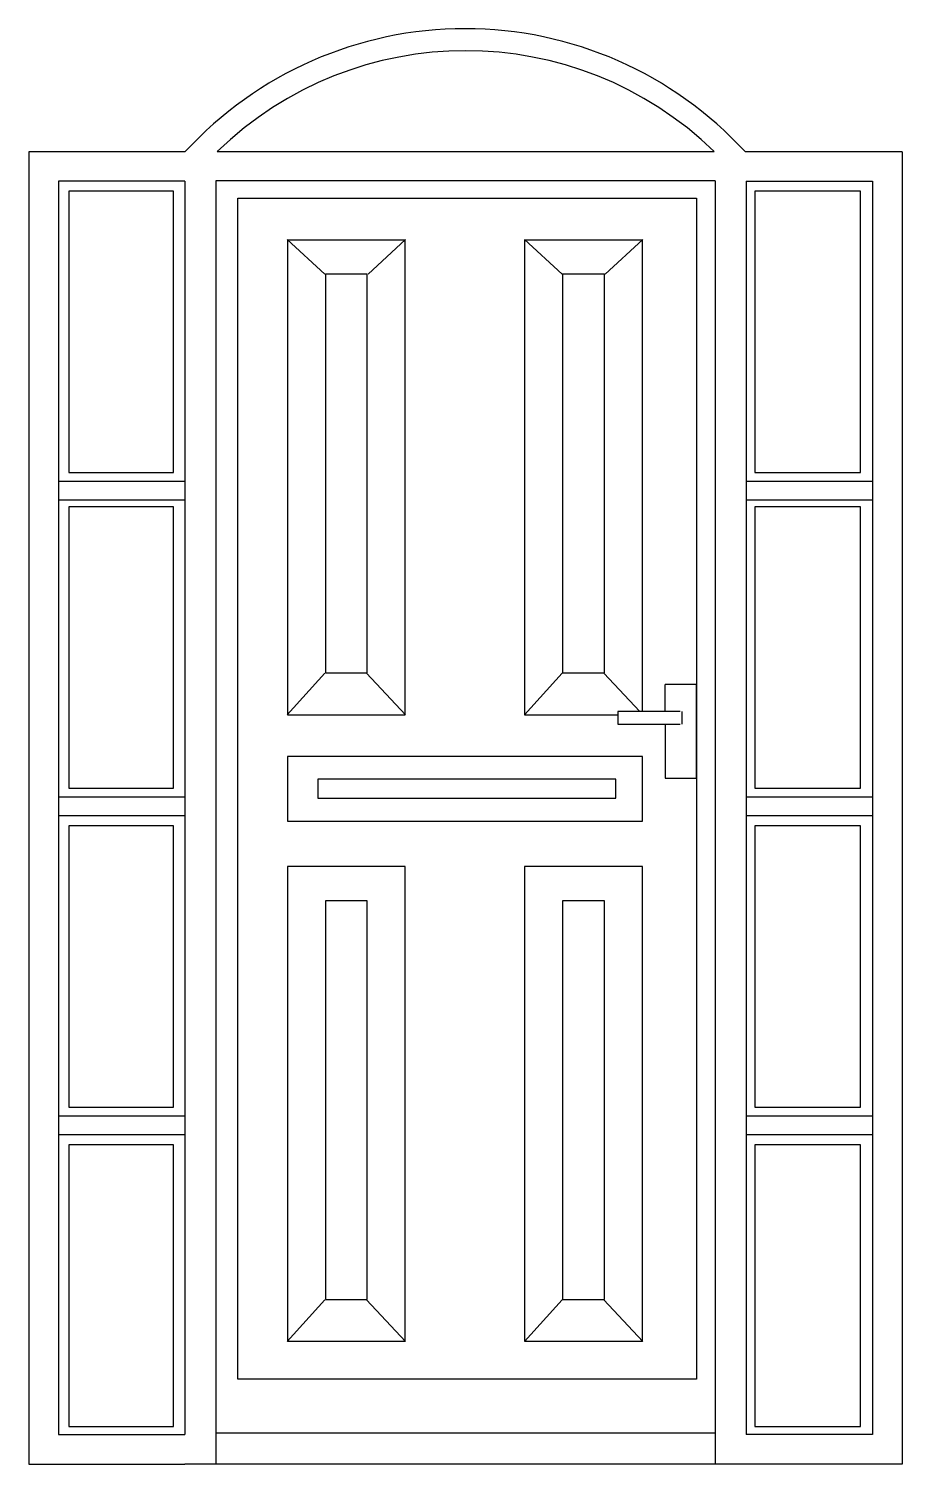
# Model space of a CAD drawing. Header units: millimetres. Extents: x -733.98 to -732.58, y 1747.63 to 1749.93.
import ezdxf

# ---------------------------------------------------------------- set-up
doc = ezdxf.new("R2010")
doc.units = ezdxf.units.MM
doc.header["$LTSCALE"] = 10
doc.layers.add('Portas', color=2, linetype='Continuous')

msp = doc.modelspace()

# ---------------------------------------------------------------- linework, layer by layer
at = {"layer": 'Portas'}
for p, q in [((-733.9823, 1749.7345), (-733.9823, 1747.63)), ((-733.7314, 1749.7345), (-733.9823, 1749.7345)), ((-732.8837, 1749.7345), (-733.6803, 1749.7345)), ((-732.5823, 1749.7345), (-732.8344, 1749.7345)), ((-732.5823, 1749.7345), (-732.5823, 1747.63)), ((-733.9823, 1747.63), (-733.7323, 1747.63)), ((-732.8325, 1747.63), (-733.7323, 1747.63)), ((-732.5823, 1747.63), (-732.8325, 1747.63))]:
    msp.add_line(p, q, dxfattribs=at)
at = {"layer": 'Portas', "color": 1}
for p, q in [((-733.9348, 1749.6871), (-733.9348, 1747.6779)), ((-733.7323, 1749.6871), (-733.9348, 1749.6871)), ((-733.7323, 1749.6871), (-733.7323, 1747.6779)), ((-733.6823, 1749.6876), (-733.6823, 1747.63)), ((-732.8823, 1749.6876), (-733.6823, 1749.6876)), ((-732.8823, 1749.6876), (-732.8823, 1747.63)), ((-732.8325, 1749.6871), (-732.6299, 1749.6871)), ((-732.8325, 1749.6871), (-732.8325, 1747.6779)), ((-732.6299, 1749.6871), (-732.6299, 1747.6779)), ((-733.6471, 1747.7664), (-733.6471, 1749.6598)), ((-733.6471, 1749.6598), (-732.9123, 1749.6598)), ((-732.9123, 1749.6598), (-732.9123, 1748.6376)), ((-733.568, 1749.5938), (-733.5078, 1749.5381)), ((-733.3784, 1749.5938), (-733.4386, 1749.5381)), ((-733.1879, 1749.5938), (-733.1276, 1749.5381)), ((-732.9982, 1749.5938), (-733.0585, 1749.5381)), ((-733.9345, 1749.2063), (-733.7323, 1749.2063)), ((-732.8325, 1749.2063), (-732.6302, 1749.2063)), ((-733.9345, 1749.1762), (-733.7323, 1749.1762)), ((-732.8325, 1749.1762), (-732.6302, 1749.1762)), ((-733.568, 1748.8315), (-733.5078, 1748.8983)), ((-733.3784, 1748.8315), (-733.4409, 1748.8983)), ((-733.1879, 1748.8315), (-733.1276, 1748.8983)), ((-733.0031, 1748.8367), (-733.0607, 1748.8983)), ((-732.9623, 1748.8367), (-732.9623, 1748.88)), ((-732.9123, 1748.88), (-732.9623, 1748.88)), ((-732.9123, 1748.73), (-732.9123, 1748.88)), ((-733.0384, 1748.8367), (-733.0384, 1748.8167)), ((-732.9384, 1748.8367), (-733.0384, 1748.8367)), ((-732.9353, 1748.8167), (-732.9353, 1748.8367)), ((-733.0384, 1748.8167), (-732.9384, 1748.8167)), ((-732.9623, 1748.8167), (-732.9623, 1748.73)), ((-732.9623, 1748.73), (-732.9123, 1748.73)), ((-733.9345, 1748.7002), (-733.7323, 1748.7002)), ((-732.8325, 1748.7002), (-732.6302, 1748.7002)), ((-733.9345, 1748.6701), (-733.7323, 1748.6701)), ((-732.8325, 1748.6701), (-732.6302, 1748.6701)), ((-732.9123, 1748.6497), (-732.9123, 1747.7664)), ((-732.9123, 1748.6376), (-732.9123, 1748.6249)), ((-733.9345, 1748.1886), (-733.7323, 1748.1886)), ((-732.8325, 1748.1886), (-732.6302, 1748.1886)), ((-733.9345, 1748.1585), (-733.7323, 1748.1585)), ((-732.8325, 1748.1585), (-732.6302, 1748.1585)), ((-732.8323, 1748.1376), (-732.8323, 1747.9876)), ((-733.568, 1747.8269), (-733.5078, 1747.8938)), ((-733.3784, 1747.8269), (-733.4409, 1747.8938)), ((-733.1879, 1747.8269), (-733.1276, 1747.8938)), ((-732.9982, 1747.8269), (-733.0607, 1747.8938)), ((-732.9123, 1747.7664), (-733.6471, 1747.7664)), ((-732.8823, 1747.68), (-733.6823, 1747.68)), ((-733.9348, 1747.6779), (-733.7323, 1747.6779)), ((-732.6299, 1747.6779), (-732.8325, 1747.6779))]:
    msp.add_line(p, q, dxfattribs=at)
for points in [[(-733.9181, 1749.6714), (-733.9181, 1749.22), (-733.7502, 1749.22), (-733.7502, 1749.6714)], [(-732.8189, 1749.6714), (-732.8189, 1749.22), (-732.6494, 1749.22), (-732.6494, 1749.6714)], [(-733.5678, 1749.5928), (-733.5678, 1748.8318), (-733.3789, 1748.8318), (-733.3789, 1749.5928)], [(-733.5069, 1749.538), (-733.5069, 1748.8988), (-733.4399, 1748.8988), (-733.4399, 1749.538)], [(-733.1268, 1749.538), (-733.1268, 1748.8988), (-733.0597, 1748.8988), (-733.0597, 1749.538)], [(-733.9181, 1749.1653), (-733.9181, 1748.7139), (-733.7502, 1748.7139), (-733.7502, 1749.1653)], [(-732.8189, 1749.1653), (-732.8189, 1748.7139), (-732.6494, 1748.7139), (-732.6494, 1749.1653)], [(-733.5678, 1748.7648), (-733.5678, 1748.6613), (-732.9988, 1748.6613), (-732.9988, 1748.7648)], [(-733.5191, 1748.7283), (-733.5191, 1748.6979), (-733.0414, 1748.6979), (-733.0414, 1748.7283)], [(-733.9181, 1748.6537), (-733.9181, 1748.2023), (-733.7502, 1748.2023), (-733.7502, 1748.6537)], [(-732.8189, 1748.6537), (-732.8189, 1748.2023), (-732.6494, 1748.2023), (-732.6494, 1748.6537)], [(-733.5678, 1748.5883), (-733.5678, 1747.8273), (-733.3789, 1747.8273), (-733.3789, 1748.5883)], [(-733.1877, 1748.5883), (-733.1877, 1747.8273), (-732.9988, 1747.8273), (-732.9988, 1748.5883)], [(-733.5069, 1748.5335), (-733.5069, 1747.8942), (-733.4399, 1747.8942), (-733.4399, 1748.5335)], [(-733.1268, 1748.5335), (-733.1268, 1747.8942), (-733.0597, 1747.8942), (-733.0597, 1748.5335)], [(-733.9181, 1748.1421), (-733.9181, 1747.6907), (-733.7502, 1747.6907), (-733.7502, 1748.1421)], [(-732.8189, 1748.1421), (-732.8189, 1747.6907), (-732.6494, 1747.6907), (-732.6494, 1748.1421)]]:
    msp.add_lwpolyline(points, close=True, dxfattribs=at)
msp.add_lwpolyline([(-732.9988, 1748.8367), (-732.9988, 1749.5928), (-733.1877, 1749.5928), (-733.1877, 1748.8318), (-733.0384, 1748.8318)], dxfattribs=at)
at = {"layer": 'Portas'}
for centre, radius, start, end in [((-733.2829, 1749.3229), 0.6088, 42.5451, 137.4549), ((-733.282, 1749.3255), 0.5709, 45.7672, 134.2328)]:
    msp.add_arc(centre, radius, start, end, dxfattribs=at)

doc.saveas('drawing.dxf')
